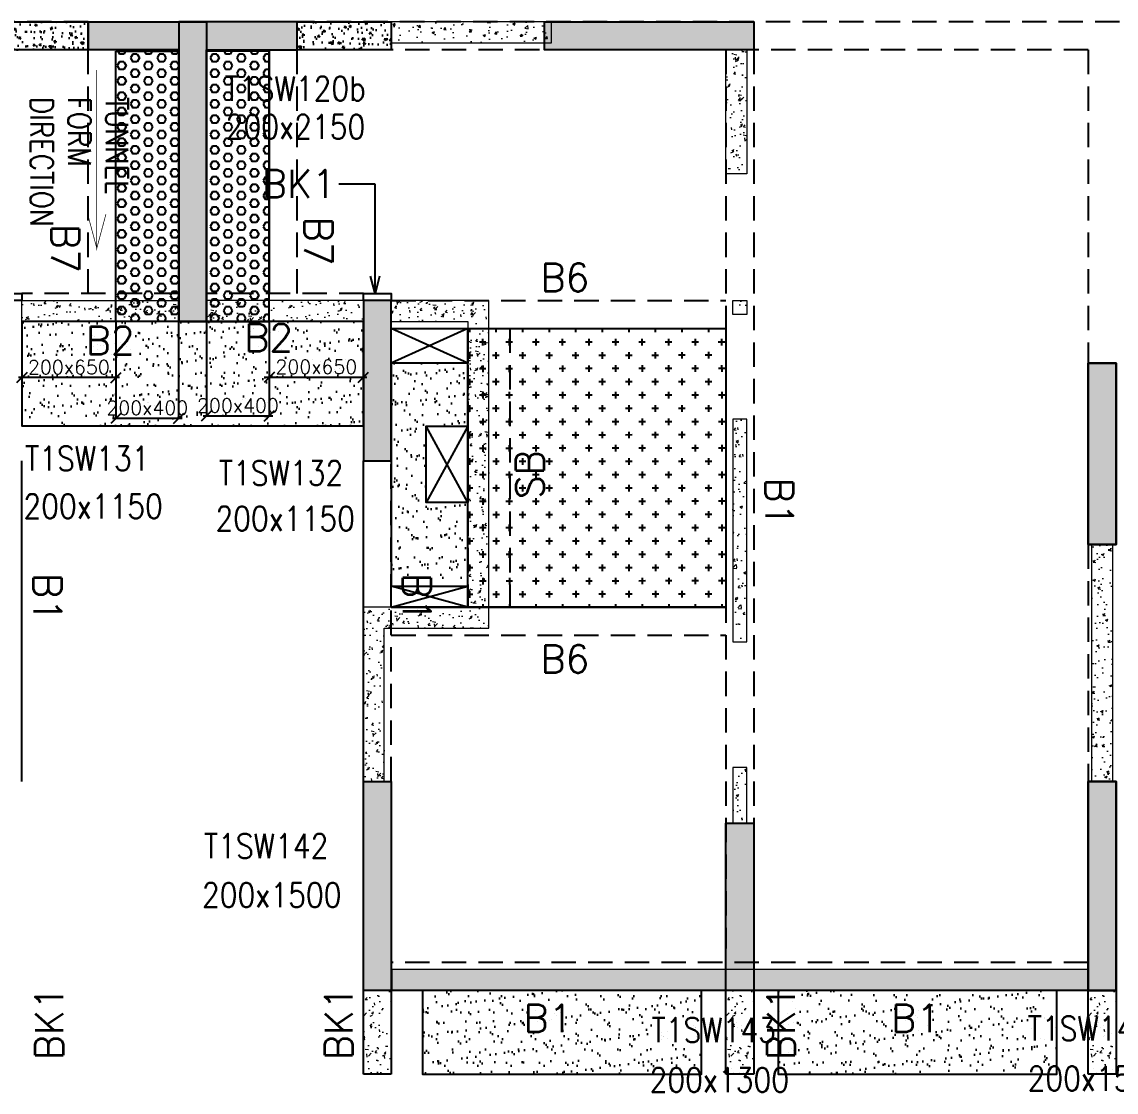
# Model space of a CAD drawing. Header units: millimetres. Extents: x 1078357 to 2594950, y -4969473 to -4636555.
# Drawn here: x 1519625 to 1527475, y -4670688 to -4663008 of the extents above; entities that cross this region are included whole.
import ezdxf

# ---------------------------------------------------------------- set-up
doc = ezdxf.new("R2010")
doc.units = ezdxf.units.MM
doc.header["$PDMODE"] = 35
for name, pattern in [('CONTINOUS', [0]), ('HIDDEN', [0.375, 0.25, -0.125]), ('New Retail block$0$CONTINOUS', [0])]:
    doc.linetypes.add(name, pattern=pattern)
doc.layers.get('0').update_dxf_attribs({"lineweight": 0})
doc.layers.get('Defpoints').update_dxf_attribs({"lineweight": 0})
for name, color, linetype, lineweight in [('A-_ANOTDIMA_D-', 6, 'Continuous', 13), ('COL. NO.', 30, 'Continuous', 25), ('COL. SIZE', 7, 'Continuous', 25), ('DIM', 9, 'Continuous', 25), ('HATCH', 8, 'Continuous', 30), ('RCC UPSTAND', 43, 'Continuous', 30), ('S-NON STR RCC WALL', 8, 'Continuous', 0)]:
    doc.layers.add(name, color=color, linetype=linetype, lineweight=lineweight)
for name, color, linetype in [('B-200x325', 201, 'HIDDEN'), ('B-200x375', 41, 'HIDDEN'), ('B-200x650', 241, 'HIDDEN'), ('B-300xSLAB THK.', 151, 'Continuous'), ('BK1-200x650', 241, 'HIDDEN'), ('DC BEAM NO.', 7, 'Continuous'), ('DROP SLAB', 8, 'Continuous'), ('NON STR. RCC WALL', 6, 'Continuous'), ('S-COLUMN_SHEAR WALL', 1, 'Continuous'), ('S-PROJECTION', 54, 'New Retail block$0$CONTINOUS'), ('SLAB FOLD', 8, 'Continuous'), ('TEXT', 7, 'Continuous')]:
    doc.layers.add(name, color=color, linetype=linetype)
doc.styles.add('Roman', font='romans')
doc.styles.add('ROMANS', font='romans.shx', dxfattribs={"width": 0.85})
doc.dimstyles.new('HARESH', dxfattribs={"dimtxt": 150, "dimasz": 75, "dimexe": 0, "dimexo": 0, "dimgap": 25, "dimtad": 1, "dimdec": 0, "dimdsep": 46, "dimtxsty": 'Roman', "dimblk": 'OBLIQUE', "dimcen": 225, "dimdle": 25, "dimclrd": 2, "dimclre": 2, "dimclrt": 7, "dimadec": 8, "dimazin": 1, "dimtfac": 1, "dimtdec": 0, "dimtmove": 0, "dimatfit": 0, "dimfxl": 1, "dimlwd": -1, "dimlwe": -1, "dimarcsym": 0})
pattern_1 = [(50, (-4869896.11, 23389624.3), (182.184669, -15.9390855), [19.05, -209.55]), (355, (-4869896.11, 23389624.3), (-35.2434214, 191.0568452), [15.24, -167.6405842]), (100.4514447, (-4869880.93, 23389622.96), (146.9412471, 175.1177519), [16.1900088, -178.0902446]), (46.1842, (-4869896.11, 23389675.1), (271.0790409, -42.042328), [28.575, -314.325]), (96.6355576, (-4869873.52, 23389671.6), (237.404134, 247.4261246), [24.2850231, -267.1356082]), (351.1841512, (-4869896.1, 23389675.1), (237.404134, 247.4261246), [22.859967, -251.459732]), (21, (-4869870.71, 23389662.4), (151.6143913, -102.2651982), [19.05, -209.55]), (326, (-4869870.71, 23389662.4), (61.8020283, 184.1879661), [15.24, -167.64]), (71.451445, (-4869858.08, 23389653.87), (213.4164193, 81.9227689), [16.1900088, -178.0899376]), (37.5, (-4869896.11, 23389624.29), (3.08860325, 84.55503887), [0, -165.608, 0, -170.18, 0, -168.275]), (7.5, (-4869896.11, 23389624.29), (66.8196625, 100.18057482), [0, -97.028, 0, -161.798, 0, -64.135]), (327.5, (-4869952.754, 23389624.29), (135.59059517, -5.728744), [0, -63.5, 0, -198.12, 0, -262.89]), (317.5, (-4869978.15, 23389624.29), (148.1291814, 25.42649103), [0, -82.55, 0, -131.572, 0, -186.69])]
pattern_2 = [(140, (-1675900.62, -7198227.44), (12.550427, 143.4520365), [15, -165]), (85, (-1675900.62, -7198227.44), (-150.438427, -27.7502667), [12, -132]), (190.4514445, (-1675899.58, -7198215.48), (-137.887998, 115.7017693), [12.7480384, -140.2284224]), (136.1842, (-1675940.62, -7198227.44), (33.103856, 213.448266), [22.5, -247.5]), (186.6356355, (-1675937.87, -7198209.65), (-194.82372, 186.932389), [19.122068, -210.342752]), (81.184164, (-1675940.62, -7198227.44), (-194.82372, 186.932389), [18, -198]), (111, (-1675930.62, -7198207.44), (80.523778, 119.3814104), [15, -165]), (56, (-1675930.62, -7198207.44), (-145.030009, 48.6630664), [12, -132]), (161.4514447, (-1675923.91, -7198197.49), (-64.5062306, 168.0444753), [12.748038, -140.2284224]), (127.5, (-1675900.624, -7198227.437), (-66.57877077, 2.43197106), [0, -130.4, 0, -134, 0, -132.5]), (97.5, (-1675900.624, -7198227.44), (-78.8823424, 52.6139075), [0, -76.4, 0, -127.4, 0, -50.5]), (57.5, (-1675900.624, -7198272.037), (4.51097435, 106.7644872), [0, -50, 0, -156, 0, -207]), (47.5, (-1675900.62, -7198292.04), (-20.0209965, 116.6372339), [0, -65, 0, -103.6, 0, -147])]
pattern_3 = [(180, (374974.816, 211966.337), (-7e-15, -54.99261315), [31.75, -63.5]), (300, (374974.816, 211966.337), (47.625, 27.4963066), [31.75, -63.5]), (240, (374943.066, 211966.337), (47.625, -27.4963066), [31.75, -63.5])]

# ---------------------------------------------------------------- blocks, each defined once
blk = doc.blocks.new('_Oblique')
at = {"color": 0, "linetype": 'ByBlock', "lineweight": -2}
blk.add_line((-0.5, -0.5), (0.5, 0.5), dxfattribs=at)
blk = doc.blocks.new('*D1352')
at = {"layer": 'Defpoints', "color": 0, "ltscale": 700, "transparency": 16777216}
for p in [(1520299.1, -4665158.4, 0), (1520749.2, -4665158.4, 0), (1520299.1, -4665853.4)]:
    blk.add_point(p, dxfattribs=at)
at = {"layer": 'DIM', "color": 2, "ltscale": 700, "transparency": 16777216}
for p, q in [((1520299.1, -4665158.4), (1520299.1, -4665853.4)), ((1520749.2, -4665158.4), (1520749.2, -4665853.4)), ((1520774.2, -4665853.4), (1520274.1, -4665853.4))]:
    blk.add_line(p, q, dxfattribs=at)
at = {"layer": 'DIM', "color": 2, "ltscale": 700, "transparency": 16777216, "xscale": 75, "yscale": 75, "zscale": 75, "rotation": 180}
blk.add_blockref('_Oblique', (1520299.1, -4665853.4), dxfattribs=at)
at = {"layer": 'DIM', "color": 2, "ltscale": 700, "transparency": 16777216, "xscale": 75, "yscale": 75, "zscale": 75}
blk.add_blockref('_Oblique', (1520749.2, -4665853.4), dxfattribs=at)
at = {"layer": 'DIM', "color": 7, "ltscale": 700, "transparency": 16777216, "insert": (1520524.1, -4665778.4), "char_height": 150, "attachment_point": 5, "style": 'Roman'}
blk.add_mtext('{\\H0.666667x;200x400}', dxfattribs=at)
blk = doc.blocks.new('*D1353')
at = {"layer": 'Defpoints', "color": 0, "ltscale": 700, "transparency": 16777216}
for p in [(1519624.4, -4665158.4, 0), (1520299.1, -4665158.4, 0), (1519624.4, -4665560.5)]:
    blk.add_point(p, dxfattribs=at)
at = {"layer": 'DIM', "color": 2, "ltscale": 700, "transparency": 16777216}
for p, q in [((1519624.4, -4665158.4), (1519624.4, -4665560.5)), ((1520299.1, -4665158.4), (1520299.1, -4665560.5)), ((1520324.1, -4665560.5), (1519599.4, -4665560.5))]:
    blk.add_line(p, q, dxfattribs=at)
at = {"layer": 'DIM', "color": 2, "ltscale": 700, "transparency": 16777216, "xscale": 75, "yscale": 75, "zscale": 75, "rotation": 180}
blk.add_blockref('_Oblique', (1519624.4, -4665560.5), dxfattribs=at)
at = {"layer": 'DIM', "color": 2, "ltscale": 700, "transparency": 16777216, "xscale": 75, "yscale": 75, "zscale": 75}
blk.add_blockref('_Oblique', (1520299.1, -4665560.5), dxfattribs=at)
at = {"layer": 'DIM', "color": 7, "ltscale": 700, "transparency": 16777216, "insert": (1519961.7, -4665485.5), "char_height": 150, "attachment_point": 5, "style": 'Roman'}
blk.add_mtext('{\\H0.666667x;200x650}', dxfattribs=at)
blk = doc.blocks.new('*D1354')
at = {"layer": 'Defpoints', "color": 0, "ltscale": 700, "transparency": 16777216}
for p in [(1520949.2, -4665158.4, 0), (1521399.3, -4665158.4, 0), (1521399.3, -4665835.1)]:
    blk.add_point(p, dxfattribs=at)
at = {"layer": 'DIM', "color": 2, "ltscale": 700, "transparency": 16777216}
for p, q in [((1520949.2, -4665158.4), (1520949.2, -4665835.1)), ((1521399.3, -4665158.4), (1521399.3, -4665835.1)), ((1520924.2, -4665835.1), (1521424.3, -4665835.1))]:
    blk.add_line(p, q, dxfattribs=at)
at = {"layer": 'DIM', "color": 2, "ltscale": 700, "transparency": 16777216, "xscale": 75, "yscale": 75, "zscale": 75, "rotation": 180}
blk.add_blockref('_Oblique', (1520949.2, -4665835.1), dxfattribs=at)
at = {"layer": 'DIM', "color": 2, "ltscale": 700, "transparency": 16777216, "xscale": 75, "yscale": 75, "zscale": 75}
blk.add_blockref('_Oblique', (1521399.3, -4665835.1), dxfattribs=at)
at = {"layer": 'DIM', "color": 7, "ltscale": 700, "transparency": 16777216, "insert": (1521174.3, -4665760.1), "char_height": 150, "attachment_point": 5, "style": 'Roman'}
blk.add_mtext('{\\H0.666667x;200x400}', dxfattribs=at)
blk = doc.blocks.new('*D1355')
at = {"layer": 'Defpoints', "color": 0, "ltscale": 700, "transparency": 16777216}
for p in [(1521399.3, -4665158.4, 0), (1522074.2, -4665158.4, 0), (1522074.2, -4665558.4)]:
    blk.add_point(p, dxfattribs=at)
at = {"layer": 'DIM', "color": 2, "ltscale": 700, "transparency": 16777216}
for p, q in [((1521399.3, -4665158.4), (1521399.3, -4665558.4)), ((1522074.2, -4665158.4), (1522074.2, -4665558.4)), ((1521374.3, -4665558.4), (1522099.2, -4665558.4))]:
    blk.add_line(p, q, dxfattribs=at)
at = {"layer": 'DIM', "color": 2, "ltscale": 700, "transparency": 16777216, "xscale": 75, "yscale": 75, "zscale": 75, "rotation": 180}
blk.add_blockref('_Oblique', (1521399.3, -4665558.4), dxfattribs=at)
at = {"layer": 'DIM', "color": 2, "ltscale": 700, "transparency": 16777216, "xscale": 75, "yscale": 75, "zscale": 75}
blk.add_blockref('_Oblique', (1522074.2, -4665558.4), dxfattribs=at)
at = {"layer": 'DIM', "color": 7, "ltscale": 700, "transparency": 16777216, "insert": (1521736.8, -4665483.4), "char_height": 150, "attachment_point": 5, "style": 'Roman'}
blk.add_mtext('{\\H0.666667x;200x650}', dxfattribs=at)
blk = doc.blocks.new('G$CD63B60BD')
at = {"layer": 'COL. NO.', "linetype": 'Continuous', "style": 'ROMANS', "width": 0.85}
for s, p in [('T1SW120b', (51580.2, 6384.1, -320.4)), ('T1SW131', (50148.3, 3730, -320.4)), ('T1SW132', (51538, 3625.4, -320.4)), ('T1SW142', (51431.2, 948.8, -320.4)), ('T1SW143', (54642.4, -371.8, -320.4)), ('T1SW144', (57341.1, -360.2, -320.4))]:
    blk.add_text(s, height=175, dxfattribs=at).set_placement(p)
at = {"layer": 'COL. SIZE', "linetype": 'Continuous', "style": 'ROMANS', "width": 0.85}
for s, p in [('200x2150', (51587.7, 6109.9, -320.4)), ('200x1150', (50135.8, 3386.6, -320.4)), ('200x1150', (51513.8, 3298.1, -320.4)), ('200x1500', (51417, 597.2, -320.4)), ('200x1500', (57339.9, -719.7, -320.4)), ('200x1300', (54628.2, -730, -320.4))]:
    blk.add_text(s, height=175, dxfattribs=at).set_placement(p)

msp = doc.modelspace()

# ---------------------------------------------------------------- hatches: boundary and pattern name
at = {"layer": 'DROP SLAB'}
h = msp.add_hatch(dxfattribs=at)
h.set_pattern_fill('CROSS', color=8, scale=15, angle=0.03079)
h.set_pattern_definition([(180.03079016, (-5086591.51, 23435706.12), (-95.19879988, -95.3011726), [47.625, -142.875]), (270.03079016, (-5086615.33, 23435729.92), (95.3011726, -95.19879988), [47.625, -142.875])])
h.paths.add_polyline_path([(1522824.3, -4665207.8), (1524674.3, -4665207.8), (1524674.3, -4667207.6), (1522824.3, -4667207.6)])
at = {"layer": 'HATCH'}
h = msp.add_hatch(dxfattribs=at)
h.set_pattern_fill('AR-SAND', color=8, scale=3, angle=179.97015)
h.set_pattern_definition([(37.47015413, (-3591658.38, 18701550.74), (-4.72361136, 146.8264517), [0, -115.824, 0, -129.54, 0, -123.825]), (7.4701541, (-3591658.38, 18701550.74), (134.9689868, 214.9772528), [0, -62.484, 0, -104.394, 0, -40.005]), (327.4701541, (-3591752.11, 18701550.79), (237.2979035, 0.3075449), [0, -38.1, 0, -137.16, 0, -179.07]), (317.4701541, (-3591752.1, 18701550.79), (229.1017424, 66.759465), [0, -19.05, 0, -89.916, 0, -102.87])])
h.paths.add_polyline_path([(1522074.6, -4665157.8), (1519624.6, -4665157.8), (1519624.6, -4665757.9), (1522074.6, -4665757.9)])
h = msp.add_hatch(dxfattribs=at)
h.set_pattern_fill('AR-SAND', color=8, scale=3, angle=179.97015)
h.set_pattern_definition([(37.47015413, (-3591658.29, 18701550.74), (-4.72361136, 146.8264517), [0, -115.824, 0, -129.54, 0, -123.825]), (7.4701541, (-3591658.3, 18701550.74), (134.9689868, 214.9772528), [0, -62.484, 0, -104.394, 0, -40.005]), (327.4701541, (-3591752.02, 18701550.79), (237.2979035, 0.3075449), [0, -38.1, 0, -137.16, 0, -179.07]), (317.4701541, (-3591752.02, 18701550.79), (229.1017424, 66.759465), [0, -19.05, 0, -89.916, 0, -102.87])])
h.paths.add_polyline_path([(1522074.7, -4665157.8), (1519624.7, -4665157.8), (1519624.7, -4665907.8), (1522074.7, -4665907.8)])
h = msp.add_hatch(dxfattribs=at)
h.set_pattern_fill('AR-SAND', color=8, scale=3, angle=180.02985)
h.set_pattern_definition([(37.47015413, (-4699393.71, 23609517.6), (-4.72361136, 146.8264517), [0, -115.824, 0, -129.54, 0, -123.825]), (7.4701541, (-4699393.7, 23609517.6), (134.9689868, 214.9772528), [0, -62.484, 0, -104.394, 0, -40.005]), (327.47015413, (-4699487.43, 23609517.65), (237.29790347, 0.3075449), [0, -38.1, 0, -137.16, 0, -179.07]), (317.4701541, (-4699487.43, 23609517.65), (229.1017424, 66.759465), [0, -19.05, 0, -89.916, 0, -102.87])])
h.paths.add_polyline_path([(1522274.3, -4667057.9), (1522824.3, -4667057.9), (1522824.3, -4666457.8), (1522524.4, -4666457.8), (1522524.4, -4665907.9), (1522824.3, -4665907.9), (1522824.3, -4665457.9), (1522274.4, -4665457.9)])
h = msp.add_hatch(dxfattribs=at)
h.set_pattern_fill('AR-SAND', color=8, scale=3, angle=179.97015)
h.set_pattern_definition([(37.47015413, (-3598183.38, 18701550.75), (-4.72361136, 146.8264517), [0, -115.824, 0, -129.54, 0, -123.825]), (7.4701541, (-3598183.38, 18701550.75), (134.9689868, 214.9772528), [0, -62.484, 0, -104.394, 0, -40.005]), (327.4701541, (-3598277.11, 18701550.8), (237.2979035, 0.3075449), [0, -38.1, 0, -137.16, 0, -179.07]), (317.4701541, (-3598277.1, 18701550.8), (229.1017424, 66.759465), [0, -19.05, 0, -89.916, 0, -102.87])])
h.paths.add_polyline_path([(1524499.6, -4669957.9), (1522499.6, -4669957.9), (1522499.6, -4670557.9), (1524499.6, -4670557.9)])
h = msp.add_hatch(dxfattribs=at)
h.set_pattern_fill('AR-SAND', color=8, scale=3, angle=179.97015)
h.set_pattern_definition([(37.47015413, (-3600733.38, 18701550.75), (-4.72361136, 146.8264517), [0, -115.824, 0, -129.54, 0, -123.825]), (7.4701541, (-3600733.38, 18701550.75), (134.9689868, 214.9772528), [0, -62.484, 0, -104.394, 0, -40.005]), (327.4701541, (-3600827.11, 18701550.8), (237.2979035, 0.3075449), [0, -38.1, 0, -137.16, 0, -179.07]), (317.4701541, (-3600827.1, 18701550.8), (229.1017424, 66.759465), [0, -19.05, 0, -89.916, 0, -102.87])])
h.paths.add_polyline_path([(1527049.6, -4669957.9), (1525049.6, -4669957.9), (1525049.6, -4670557.9), (1527049.6, -4670557.9)])
at = {"layer": 'RCC UPSTAND'}
h = msp.add_hatch(dxfattribs=at)
h.set_pattern_fill('AR-CONC', color=8, scale=20, angle=90)
h.set_pattern_definition(pattern_2)
h.paths.add_polyline_path([(1519424.4, -4663007.9), (1520099.4, -4663007.9), (1520099.4, -4663207.9), (1519424.4, -4663207.9)])
h = msp.add_hatch(dxfattribs=at)
h.set_pattern_fill('AR-CONC', color=8, scale=20, angle=90)
h.set_pattern_definition(pattern_2)
h.paths.add_polyline_path([(1521599.4, -4663007.9), (1522274.4, -4663007.9), (1522274.4, -4663207.8), (1521599.4, -4663207.8)])
at = {"layer": 'S-COLUMN_SHEAR WALL', "lineweight": 25}
h = msp.add_hatch(color=1, dxfattribs=at)
h.dxf.hatch_style = 1
h.paths.add_polyline_path([(1520749.4, -4663207.9), (1520099.4, -4663207.9), (1520099.4, -4663007.9), (1520949.4, -4663007.9), (1520949.4, -4665157.9), (1520749.4, -4665157.9)])
at = {"layer": 'S-COLUMN_SHEAR WALL', "lineweight": 25, "extrusion": (1.00316e-06, -2.11765e-11, 1)}
h = msp.add_hatch(color=1, dxfattribs=at)
h.dxf.hatch_style = 1
h.paths.add_polyline_path([(1520949.4, -4663207.9), (1521599.4, -4663207.9), (1521599.4, -4663007.9), (1520749.4, -4663007.9), (1520749.4, -4665157.9), (1520949.4, -4665157.9)])
at = {"layer": 'S-COLUMN_SHEAR WALL', "lineweight": 25}
h = msp.add_hatch(color=1, dxfattribs=at)
h.dxf.hatch_style = 1
h.paths.add_polyline_path([(1523374.4, -4663007.9), (1524874.4, -4663007.9), (1524874.4, -4663207.9), (1523374.4, -4663207.9)])
at = {"layer": 'S-COLUMN_SHEAR WALL', "lineweight": 25, "extrusion": (1.00316e-06, -2.11765e-11, 1)}
h = msp.add_hatch(color=1, dxfattribs=at)
h.dxf.hatch_style = 1
h.paths.add_polyline_path([(1522274.4, -4665007.9), (1522074.4, -4665007.9), (1522074.4, -4666157.9), (1522274.4, -4666157.9)])
h = msp.add_hatch(color=1, dxfattribs=at)
h.dxf.hatch_style = 1
h.paths.add_polyline_path([(1527474.4, -4665457.9), (1527274.4, -4665457.9), (1527274.4, -4666757.9), (1527474.4, -4666757.9)])
at = {"layer": 'S-COLUMN_SHEAR WALL', "lineweight": 25, "extrusion": (-1.00316e-06, -1.91639e-11, 1)}
h = msp.add_hatch(color=1, dxfattribs=at)
h.dxf.hatch_style = 1
h.paths.add_polyline_path([(1527274.4, -4665457.9), (1527474.4, -4665457.9), (1527474.4, -4666757.9), (1527274.4, -4666757.9)])
at = {"layer": 'S-COLUMN_SHEAR WALL', "lineweight": 25, "extrusion": (1.00316e-06, -2.11765e-11, 1)}
h = msp.add_hatch(color=1, dxfattribs=at)
h.dxf.hatch_style = 1
h.paths.add_polyline_path([(1522274.4, -4669957.9), (1522074.4, -4669957.9), (1522074.4, -4668457.9), (1522274.4, -4668457.9)])
h = msp.add_hatch(color=1, dxfattribs=at)
h.dxf.hatch_style = 1
h.paths.add_polyline_path([(1527474.4, -4669957.9), (1527274.4, -4669957.9), (1527274.4, -4668457.9), (1527474.4, -4668457.9)])
at = {"layer": 'S-COLUMN_SHEAR WALL', "lineweight": 25, "extrusion": (-1.00316e-06, -1.91639e-11, 1)}
h = msp.add_hatch(color=1, dxfattribs=at)
h.dxf.hatch_style = 1
h.paths.add_polyline_path([(1527274.4, -4669957.9), (1527474.4, -4669957.9), (1527474.4, -4668457.9), (1527274.4, -4668457.9)])
at = {"layer": 'S-COLUMN_SHEAR WALL', "lineweight": 25}
h = msp.add_hatch(color=1, dxfattribs=at)
h.dxf.hatch_style = 1
h.paths.add_polyline_path([(1524874.4, -4668757.9), (1524874.4, -4669957.9), (1524674.4, -4669957.9), (1524674.4, -4668757.9)])
at = {"layer": 'S-NON STR RCC WALL', "ltscale": 700}
h = msp.add_hatch(dxfattribs=at)
h.set_pattern_fill('AR-CONC', color=256)
h.set_pattern_definition([(50, (1491407.99, -4622922.35), (182.18467, -15.9391), [19.05, -209.55]), (355, (1491407.99, -4622922.35), (-35.2434, 191.05685), [15.24, -167.6406]), (100.45144, (1491423.17, -4622923.67), (146.94125, 175.11775), [16.19, -178.09024]), (46.1842, (1491407.99, -4622871.55), (271.079, -42.0423), [28.575, -314.325]), (96.63556, (1491430.58, -4622875.05), (237.4041, 247.4261), [24.285, -267.1356]), (351.18415, (1491408, -4622871.55), (237.4041, 247.4261), [22.86, -251.4597]), (21, (1491433.39, -4622884.25), (151.6144, -102.2652), [19.05, -209.55]), (326, (1491433.39, -4622884.25), (61.802, 184.188), [15.24, -167.64]), (71.45144, (1491446.02, -4622892.77), (213.4164, 81.92277), [16.19, -178.08994]), (37.5, (1491407.986, -4622922.346), (3.0886, 84.55504), [0, -165.608, 0, -170.18, 0, -168.275]), (7.5, (1491407.99, -4622922.35), (66.81966, 100.18057), [0, -97.028, 0, -161.798, 0, -64.135]), (327.5, (1491351.344, -4622922.346), (135.590595, -5.72874), [0, -63.5, 0, -198.12, 0, -262.89]), (317.5, (1491325.94, -4622922.35), (148.12918, 25.4265), [0, -82.55, 0, -131.572, 0, -186.69])])
h.paths.add_polyline_path([(1523424.6, -4663007.9), (1522274.6, -4663007.9), (1522274.6, -4663157.9), (1523424.6, -4663157.9)])
at = {"layer": 'S-NON STR RCC WALL'}
h = msp.add_hatch(dxfattribs=at)
h.set_pattern_fill('AR-CONC', color=256, angle=180)
h.set_pattern_definition([(50, (-5926860.6, 28070353.43), (182.184669, -15.93908554), [19.05, -209.55]), (355, (-5926860.6, 28070353.43), (-35.2434214, 191.0568452), [15.24, -167.6405842]), (100.4514447, (-5926845.41, 28070352.1), (146.9412471, 175.1177519), [16.1900088, -178.0902446]), (46.1842, (-5926860.6, 28070404.23), (271.0790409, -42.042328), [28.575, -314.325]), (96.6355576, (-5926838, 28070400.73), (237.404134, 247.4261246), [24.2850231, -267.1356082]), (351.1841512, (-5926860.6, 28070404.23), (237.404134, 247.4261246), [22.859967, -251.459732]), (21, (-5926835.2, 28070391.53), (151.6143913, -102.2651982), [19.05, -209.55]), (326, (-5926835.2, 28070391.53), (61.8020283, 184.1879661), [15.24, -167.64]), (71.451445, (-5926822.56, 28070383), (213.4164193, 81.9227689), [16.1900088, -178.0899376]), (37.5, (-5926860.595, 28070353.43), (3.08860325, 84.55503887), [0, -165.608, 0, -170.18, 0, -168.275]), (7.5, (-5926860.595, 28070353.43), (66.8196625, 100.18057482), [0, -97.028, 0, -161.798, 0, -64.135]), (327.5, (-5926917.24, 28070353.43), (135.59059517, -5.72874399), [0, -63.5, 0, -198.12, 0, -262.89]), (317.5, (-5926942.64, 28070353.43), (148.1291814, 25.42649103), [0, -82.55, 0, -131.572, 0, -186.69])])
h.paths.add_polyline_path([(1524674.6, -4663207.9), (1524824.6, -4663207.9), (1524824.6, -4664097.8), (1524674.6, -4664097.8)])
h = msp.add_hatch(dxfattribs=at)
h.set_pattern_fill('AR-CONC', color=256)
h.set_pattern_definition(pattern_1)
h.paths.add_polyline_path([(1520749.6, -4665157.9), (1519624.6, -4665157.9), (1519624.6, -4665007.9), (1520749.6, -4665007.9)])
h = msp.add_hatch(dxfattribs=at)
h.set_pattern_fill('AR-CONC', color=256, angle=180)
h.set_pattern_definition(pattern_1)
h.paths.add_polyline_path([(1520949.6, -4665157.9), (1522074.6, -4665157.9), (1522074.6, -4665007.9), (1520949.6, -4665007.9)])
h = msp.add_hatch(dxfattribs=at)
h.set_pattern_fill('AR-CONC', color=256, angle=180)
h.set_pattern_definition(pattern_1)
h.paths.add_polyline_path([(1522974.6, -4667357.9), (1522974.6, -4665007.9), (1522274.6, -4665007.9), (1522274.6, -4665157.9), (1522824.6, -4665157.9), (1522824.6, -4667207.9), (1522074.6, -4667207.9), (1522074.6, -4668457.8), (1522224.6, -4668457.8), (1522224.6, -4667357.9)])
h = msp.add_hatch(dxfattribs=at)
h.set_pattern_fill('AR-CONC', color=256, angle=180)
h.set_pattern_definition([(50, (2621999.11, -9300039.54), (182.184669, -15.9390855), [19.05, -209.55]), (355, (2621999.1, -9300039.54), (-35.2434214, 191.056845), [15.24, -167.640584]), (100.4514447, (2622014.3, -9300040.87), (146.941247, 175.117752), [16.190009, -178.0902446]), (46.1842, (2621999.1, -9299988.74), (271.079041, -42.042328), [28.575, -314.325]), (96.6355576, (2622021.7, -9299992.24), (237.404134, 247.426125), [24.285023, -267.135608]), (351.184151, (2621999.1, -9299988.74), (237.404134, 247.426125), [22.859967, -251.459732]), (21, (2622024.51, -9300001.44), (151.6143913, -102.265198), [19.05, -209.55]), (326, (2622024.5, -9300001.44), (61.802028, 184.187966), [15.24, -167.64]), (71.451445, (2622037.14, -9300009.96), (213.416419, 81.922769), [16.190009, -178.0899376]), (37.5, (2621999.11, -9300039.54), (3.08860325, 84.5550389), [0, -165.608, 0, -170.18, 0, -168.275]), (7.5, (2621999.11, -9300039.54), (66.8196625, 100.1805748), [0, -97.028, 0, -161.798, 0, -64.135]), (327.5, (2621942.47, -9300039.54), (135.5905952, -5.728744), [0, -63.5, 0, -198.12, 0, -262.89]), (317.5, (2621917.07, -9300039.54), (148.1291814, 25.426491), [0, -82.55, 0, -131.572, 0, -186.69])])
h.paths.add_polyline_path([(1524724.6, -4665007.7), (1524824.6, -4665007.7), (1524824.6, -4665107.7), (1524724.6, -4665107.7)])
h = msp.add_hatch(dxfattribs=at)
h.set_pattern_fill('AR-CONC', color=256, angle=180)
h.set_pattern_definition([(50, (2622012.32, -9298674.87), (182.184669, -15.9390855), [19.05, -209.55]), (355, (2622012.32, -9298674.87), (-35.2434214, 191.056845), [15.24, -167.640584]), (100.4514447, (2622027.5, -9298676.2), (146.941247, 175.117752), [16.190009, -178.0902446]), (46.1842, (2622012.32, -9298624.07), (271.079041, -42.042328), [28.575, -314.325]), (96.6355576, (2622034.91, -9298627.58), (237.404134, 247.426125), [24.285023, -267.135608]), (351.184151, (2622012.32, -9298624.07), (237.404134, 247.426125), [22.859967, -251.459732]), (21, (2622037.72, -9298636.77), (151.6143913, -102.265198), [19.05, -209.55]), (326, (2622037.72, -9298636.77), (61.802028, 184.187966), [15.24, -167.64]), (71.451445, (2622050.36, -9298645.3), (213.416419, 81.922769), [16.190009, -178.0899376]), (37.5, (2622012.323, -9298674.875), (3.08860325, 84.5550389), [0, -165.608, 0, -170.18, 0, -168.275]), (7.5, (2622012.32, -9298674.875), (66.8196625, 100.1805748), [0, -97.028, 0, -161.798, 0, -64.135]), (327.5, (2621955.68, -9298674.875), (135.5905952, -5.728744), [0, -63.5, 0, -198.12, 0, -262.89]), (317.5, (2621930.28, -9298674.87), (148.1291814, 25.426491), [0, -82.55, 0, -131.572, 0, -186.69])])
h.paths.add_polyline_path([(1524724.6, -4667457.7), (1524824.6, -4667457.7), (1524824.6, -4665857.7), (1524724.6, -4665857.7)])
at = {"layer": 'S-NON STR RCC WALL', "ltscale": 700}
h = msp.add_hatch(dxfattribs=at)
h.set_pattern_fill('AR-CONC', color=256)
h.set_pattern_definition([(50, (394183.27, 61096.84), (182.184669, -15.9390855), [19.05, -209.55]), (355, (394183.27, 61096.84), (-35.2434214, 191.056845), [15.24, -167.640584]), (100.4514447, (394198.45, 61095.51), (146.941247, 175.117752), [16.190009, -178.0902446]), (46.1842, (394183.27, 61147.64), (271.079041, -42.042328), [28.575, -314.325]), (96.6355576, (394205.86, 61144.14), (237.404134, 247.426125), [24.285023, -267.135608]), (351.184151, (394183.27, 61147.64), (237.404134, 247.426125), [22.859967, -251.459732]), (21, (394208.67, 61134.94), (151.6143913, -102.265198), [19.05, -209.55]), (326, (394208.67, 61134.94), (61.802028, 184.187966), [15.24, -167.64]), (71.451445, (394221.3, 61126.42), (213.416419, 81.922769), [16.190009, -178.0899376]), (37.5, (394183.27, 61096.84), (3.08860325, 84.5550389), [0, -165.608, 0, -170.18, 0, -168.275]), (7.5, (394183.27, 61096.84), (66.8196625, 100.1805748), [0, -97.028, 0, -161.798, 0, -64.135]), (327.5, (394126.63, 61096.84), (135.5905952, -5.728744), [0, -63.5, 0, -198.12, 0, -262.89]), (317.5, (394101.23, 61096.84), (148.1291814, 25.426491), [0, -82.55, 0, -131.572, 0, -186.69])])
h.paths.add_polyline_path([(1527299.6, -4666757.8), (1527449.6, -4666757.8), (1527449.6, -4668457.8), (1527299.6, -4668457.8)])
at = {"layer": 'S-NON STR RCC WALL'}
h = msp.add_hatch(dxfattribs=at)
h.set_pattern_fill('AR-CONC', color=256, angle=180)
h.set_pattern_definition([(50, (1524787.61, -4614655.69), (182.18467, -15.9391), [19.05, -209.55]), (355, (1524787.6, -4614655.69), (-35.2434, 191.05685), [15.24, -167.6406]), (100.45144, (1524802.79, -4614657.02), (146.94125, 175.11775), [16.19, -178.09024]), (46.1842, (1524787.6, -4614604.89), (271.079, -42.0423), [28.575, -314.325]), (96.63556, (1524810.2, -4614608.4), (237.4041, 247.4261), [24.285, -267.1356]), (351.18415, (1524787.6, -4614604.9), (237.4041, 247.4261), [22.86, -251.4597]), (21, (1524813.01, -4614617.59), (151.6144, -102.2652), [19.05, -209.55]), (326, (1524813, -4614617.59), (61.802, 184.18797), [15.24, -167.64]), (71.45144, (1524825.64, -4614626.11), (213.4164, 81.92277), [16.19, -178.08994]), (37.5, (1524787.61, -4614655.69), (3.0886, 84.55504), [0, -165.608, 0, -170.18, 0, -168.275]), (7.5, (1524787.61, -4614655.69), (66.81966, 100.18057), [0, -97.028, 0, -161.798, 0, -64.135]), (327.5, (1524730.966, -4614655.69), (135.590595, -5.72874), [0, -63.5, 0, -198.12, 0, -262.89]), (317.5, (1524705.57, -4614655.69), (148.12918, 25.4265), [0, -82.55, 0, -131.572, 0, -186.69])])
h.paths.add_polyline_path([(1524724.6, -4668758.1), (1524824.6, -4668758.1), (1524824.6, -4668357.7), (1524724.6, -4668357.7)])
h = msp.add_hatch(dxfattribs=at)
h.set_pattern_fill('AR-CONC', color=256, angle=180)
h.set_pattern_definition([(50, (-5967120.83, 28073643.48), (182.184669, -15.93908554), [19.05, -209.55]), (355, (-5967120.83, 28073643.48), (-35.2434214, 191.0568452), [15.24, -167.6405842]), (100.4514447, (-5967105.65, 28073642.15), (146.9412471, 175.1177519), [16.1900088, -178.0902446]), (46.1842, (-5967120.83, 28073694.28), (271.0790409, -42.042328), [28.575, -314.325]), (96.6355576, (-5967098.24, 28073690.78), (237.404134, 247.4261246), [24.2850231, -267.1356082]), (351.1841512, (-5967120.83, 28073694.28), (237.404134, 247.4261246), [22.859967, -251.459732]), (21, (-5967095.43, 28073681.58), (151.6143913, -102.2651982), [19.05, -209.55]), (326, (-5967095.43, 28073681.58), (61.8020283, 184.1879661), [15.24, -167.64]), (71.451445, (-5967082.8, 28073673.06), (213.4164193, 81.9227689), [16.1900088, -178.0899376]), (37.5, (-5967120.83, 28073643.48), (3.08860325, 84.55503887), [0, -165.608, 0, -170.18, 0, -168.275]), (7.5, (-5967120.83, 28073643.48), (66.8196625, 100.18057482), [0, -97.028, 0, -161.798, 0, -64.135]), (327.5, (-5967177.47, 28073643.48), (135.59059517, -5.72874399), [0, -63.5, 0, -198.12, 0, -262.89]), (317.5, (-5967202.87, 28073643.48), (148.1291814, 25.42649103), [0, -82.55, 0, -131.572, 0, -186.69])])
h.paths.add_polyline_path([(1522277.5, -4669957.9), (1527274.6, -4669957.9), (1527274.6, -4669807.9), (1522277.5, -4669807.9)])
h = msp.add_hatch(dxfattribs=at)
h.set_pattern_fill('AR-CONC', color=256, angle=180)
h.set_pattern_definition([(50, (-8108097.83, 37569149.47), (182.184669, -15.93908554), [19.05, -209.55]), (355, (-8108097.83, 37569149.47), (-35.2434214, 191.0568452), [15.24, -167.6405842]), (100.4514447, (-8108082.65, 37569148.14), (146.9412471, 175.1177519), [16.1900088, -178.0902446]), (46.1842, (-8108097.83, 37569200.27), (271.0790409, -42.0423279), [28.575, -314.325]), (96.6355576, (-8108075.24, 37569196.77), (237.404134, 247.4261246), [24.2850231, -267.1356082]), (351.1841512, (-8108097.83, 37569200.27), (237.404134, 247.4261246), [22.859967, -251.459732]), (21, (-8108072.43, 37569187.57), (151.61439127, -102.2651982), [19.05, -209.55]), (326, (-8108072.43, 37569187.57), (61.80202835, 184.1879661), [15.24, -167.64]), (71.451445, (-8108059.8, 37569179.05), (213.4164193, 81.9227689), [16.1900088, -178.0899376]), (37.5, (-8108097.834, 37569149.47), (3.08860325, 84.55503887), [0, -165.608, 0, -170.18, 0, -168.275]), (7.5, (-8108097.83, 37569149.47), (66.81966251, 100.18057482), [0, -97.028, 0, -161.798, 0, -64.135]), (327.5, (-8108154.476, 37569149.47), (135.59059517, -5.72874399), [0, -63.5, 0, -198.12, 0, -262.89]), (317.5, (-8108179.88, 37569149.47), (148.1291814, 25.42649103), [0, -82.55, 0, -131.572, 0, -186.69])])
h.paths.add_polyline_path([(1522274.4, -4669957.8), (1522074.4, -4669957.8), (1522074.4, -4670557.8), (1522274.4, -4670557.8), (1522274.4, -4670557.8), (1522274.4, -4669957.9)], is_closed=False)
h = msp.add_hatch(dxfattribs=at)
h.set_pattern_fill('AR-CONC', color=256, angle=180)
h.set_pattern_definition([(50, (-8105497.82, 37569149.4), (182.184669, -15.93908554), [19.05, -209.55]), (355, (-8105497.82, 37569149.4), (-35.2434214, 191.0568452), [15.24, -167.6405842]), (100.4514447, (-8105482.64, 37569148.08), (146.9412471, 175.1177519), [16.1900088, -178.0902446]), (46.1842, (-8105497.82, 37569200.2), (271.0790409, -42.0423279), [28.575, -314.325]), (96.6355576, (-8105475.23, 37569196.7), (237.404134, 247.4261246), [24.2850231, -267.1356082]), (351.1841512, (-8105497.82, 37569200.2), (237.404134, 247.4261246), [22.859967, -251.459732]), (21, (-8105472.42, 37569187.5), (151.61439127, -102.2651982), [19.05, -209.55]), (326, (-8105472.42, 37569187.5), (61.80202835, 184.1879661), [15.24, -167.64]), (71.451445, (-8105459.78, 37569178.98), (213.4164193, 81.9227689), [16.1900088, -178.0899376]), (37.5, (-8105497.82, 37569149.406), (3.08860325, 84.55503887), [0, -165.608, 0, -170.18, 0, -168.275]), (7.5, (-8105497.82, 37569149.41), (66.81966251, 100.18057482), [0, -97.028, 0, -161.798, 0, -64.135]), (327.5, (-8105554.46, 37569149.406), (135.59059517, -5.72874399), [0, -63.5, 0, -198.12, 0, -262.89]), (317.5, (-8105579.86, 37569149.41), (148.1291814, 25.42649103), [0, -82.55, 0, -131.572, 0, -186.69])])
h.paths.add_polyline_path([(1524874.4, -4669957.9), (1524674.4, -4669957.9), (1524674.4, -4670557.9), (1524874.4, -4670557.9), (1524874.4, -4670557.9), (1524874.4, -4669958)], is_closed=False)
h = msp.add_hatch(dxfattribs=at)
h.set_pattern_fill('AR-CONC', color=256, angle=180)
h.set_pattern_definition([(50, (-8102897.8, 37569149.4), (182.184669, -15.93908554), [19.05, -209.55]), (355, (-8102897.8, 37569149.4), (-35.2434214, 191.0568452), [15.24, -167.6405842]), (100.4514447, (-8102882.62, 37569148.08), (146.9412471, 175.1177519), [16.1900088, -178.0902446]), (46.1842, (-8102897.8, 37569200.2), (271.0790409, -42.0423279), [28.575, -314.325]), (96.6355576, (-8102875.2, 37569196.7), (237.404134, 247.4261246), [24.2850231, -267.1356082]), (351.1841512, (-8102897.8, 37569200.2), (237.404134, 247.4261246), [22.859967, -251.459732]), (21, (-8102872.4, 37569187.5), (151.61439127, -102.2651982), [19.05, -209.55]), (326, (-8102872.4, 37569187.5), (61.80202835, 184.1879661), [15.24, -167.64]), (71.451445, (-8102859.76, 37569178.98), (213.4164193, 81.9227689), [16.1900088, -178.0899376]), (37.5, (-8102897.8, 37569149.406), (3.08860325, 84.55503887), [0, -165.608, 0, -170.18, 0, -168.275]), (7.5, (-8102897.8, 37569149.41), (66.81966251, 100.18057482), [0, -97.028, 0, -161.798, 0, -64.135]), (327.5, (-8102954.44, 37569149.406), (135.59059517, -5.72874399), [0, -63.5, 0, -198.12, 0, -262.89]), (317.5, (-8102979.84, 37569149.41), (148.1291814, 25.42649103), [0, -82.55, 0, -131.572, 0, -186.69])])
h.paths.add_polyline_path([(1527474.4, -4669957.9), (1527274.5, -4669957.9), (1527274.5, -4670557.9), (1527474.4, -4670557.9), (1527474.5, -4670557.9), (1527474.5, -4669958)], is_closed=False)
at = {"layer": 'SLAB FOLD', "ltscale": 1000}
h = msp.add_hatch(dxfattribs=at)
h.set_pattern_fill('HEX', color=8, scale=10, angle=180)
h.set_pattern_definition(pattern_3)
h.paths.add_polyline_path([(1520749.5, -4663218.5), (1520299.5, -4663218.5), (1520299.5, -4665157.8), (1520749.5, -4665157.8)])
h = msp.add_hatch(dxfattribs=at)
h.set_pattern_fill('HEX', color=8, scale=10, angle=180)
h.set_pattern_definition(pattern_3)
h.paths.add_polyline_path([(1520949.9, -4663218.5), (1521399.9, -4663218.5), (1521399.9, -4665157.8), (1520949.9, -4665157.8)])

# ---------------------------------------------------------------- linework, layer by layer
at = {"color": 2, "ltscale": 1000, "const_width": 5, "elevation": -0.1}
msp.add_lwpolyline([(1520096.9, -4664389.4), (1520162, -4664632.4), (1520162, -4663352.6), (1520162, -4664632.4), (1520227.1, -4664389.4)], dxfattribs=at)
at = {"layer": 'B-200x325', "ltscale": 700}
for p, q in [((1522274.9, -4665007.8, 0), (1524674.7, -4665007.8, 0)), ((1522274.7, -4667407.6, 0), (1524674.7, -4667407.6, 0))]:
    msp.add_line(p, q, dxfattribs=at)
at = {"layer": 'B-200x325', "linetype": 'Continuous', "ltscale": 700}
for p, q in [((1522274.9, -4665207.8, 0), (1524674.7, -4665207.8, 0)), ((1522274.7, -4667207.6, 0), (1524674.7, -4667207.6, 0))]:
    msp.add_line(p, q, dxfattribs=at)
at = {"layer": 'B-200x375', "ltscale": 700}
for p, q in [((1520099.6, -4664957.9, 0), (1520099.6, -4663207.9, 0)), ((1521599.9, -4664957.9, 0), (1521599.8, -4663207.9, 0))]:
    msp.add_line(p, q, dxfattribs=at)
at = {"layer": 'B-200x375', "linetype": 'Continuous', "ltscale": 700}
for p, q in [((1520299.6, -4664957.9, 0), (1520299.6, -4663218.5, 0)), ((1521399.9, -4664957.9, 0), (1521399.8, -4663218.5, 0))]:
    msp.add_line(p, q, dxfattribs=at)
at = {"layer": 'B-200x650', "linetype": 'HIDDEN', "ltscale": 700}
for p, q in [((1520099.4, -4663007.9, 0), (1514424.6, -4663007.9, 0)), ((1533799.4, -4663007.9, 0), (1521599.4, -4663007.9, 0)), ((1520099.4, -4663207.9, 0), (1514424.6, -4663207.9, 0)), ((1527274.6, -4663207.9, 0), (1521599.4, -4663207.9, 0)), ((1524674.6, -4663207.9, 0), (1524674.6, -4669657.8, 0)), ((1524874.6, -4663207.9, 0), (1524874.6, -4669657.8, 0)), ((1527274.6, -4663207.9, 0), (1527274.6, -4665457.8, 0)), ((1520749.6, -4664957.8, 0), (1519624.6, -4664957.8, 0)), ((1522074.6, -4664957.8, 0), (1520949.6, -4664957.8, 0)), ((1522274.6, -4668457.8, 0), (1522274.6, -4666157.8, 0)), ((1527274.6, -4666757.8, 0), (1527274.6, -4668457.8, 0)), ((1527274.6, -4669757.8, 0), (1522274.6, -4669757.8, 0))]:
    msp.add_line(p, q, dxfattribs=at)
at = {"layer": 'B-200x650', "linetype": 'Continuous', "ltscale": 700}
msp.add_line((1522074.6, -4665157.8, 0), (1519624.6, -4665157.8, 0), dxfattribs=at)
at = {"layer": 'B-200x650', "linetype": 'CONTINOUS', "ltscale": 700}
for p, q in [((1519624.6, -4668457.8, 0), (1519624.6, -4666157.8, 0)), ((1522074.6, -4668457.8, 0), (1522074.6, -4666157.8, 0)), ((1522074.4, -4670557.9, 0), (1522074.4, -4669957.9, 0)), ((1522274.4, -4669957.9, 0), (1522274.4, -4670557.9, 0)), ((1527274.6, -4669957.8, 0), (1522274.6, -4669957.8, 0)), ((1524674.5, -4670557.9, 0), (1524674.5, -4669957.9, 0)), ((1524874.5, -4669957.9, 0), (1524874.5, -4670557.9, 0)), ((1527274.5, -4670557.9, 0), (1527274.5, -4669957.9, 0)), ((1527474.5, -4669957.9, 0), (1527474.5, -4670557.9, 0)), ((1522274.4, -4670557.9, 0), (1522074.4, -4670557.9, 0)), ((1524874.5, -4670557.9, 0), (1524674.5, -4670557.9, 0)), ((1527474.5, -4670557.9, 0), (1527274.5, -4670557.9, 0))]:
    msp.add_line(p, q, dxfattribs=at)
at = {"layer": 'B-300xSLAB THK.', "linetype": 'HIDDEN', "ltscale": 700}
for p, q in [((1522824.2, -4665208, 0), (1522824.2, -4667207.8, 0)), ((1523124.2, -4665208, 0), (1523124.2, -4667207.8, 0))]:
    msp.add_line(p, q, dxfattribs=at)
at = {"layer": 'BK1-200x650', "linetype": 'Continuous', "ltscale": 700, "elevation": 0}
for points in [[(1519624.6, -4665007.9), (1519424.6, -4665007.9), (1519424.6, -4664957.7), (1519624.6, -4664957.7)], [(1522274.6, -4665007.9), (1522074.6, -4665007.9), (1522074.6, -4664957.7), (1522274.6, -4664957.7)]]:
    msp.add_lwpolyline(points, close=True, dxfattribs=at)
at = {"layer": 'DROP SLAB', "color": 3, "linetype": 'CONTINOUS', "ltscale": 500}
for p, q in [((1522824.4, -4665207.8, 0), (1522274.4, -4665457.9)), ((1522824.4, -4665457.9), (1522274.5, -4665207.8, 0)), ((1522824.4, -4666457.9), (1522524.4, -4665907.9)), ((1522824.4, -4665907.9), (1522524.4, -4666457.9)), ((1522823.5, -4667207.6, 0), (1522274.4, -4667057.9, 0)), ((1522274.4, -4667207.9), (1522824.4, -4667057.9, 0))]:
    msp.add_line(p, q, dxfattribs=at)
at = {"layer": 'DROP SLAB', "color": 3, "linetype": 'CONTINOUS', "ltscale": 500, "elevation": 0}
for points in [[(1522824.4, -4665457.9), (1522274.5, -4665457.9), (1522274.5, -4665207.8), (1522824.4, -4665207.8)], [(1522824.3, -4665207.8), (1524674.3, -4665207.8), (1524674.3, -4667207.6), (1522824.3, -4667207.6)], [(1522824.4, -4666457.9), (1522524.4, -4666457.9), (1522524.4, -4665907.9), (1522824.4, -4665907.9)], [(1522824.4, -4667207.6), (1522274.4, -4667207.6), (1522274.4, -4667057.9), (1522824.4, -4667057.9)]]:
    msp.add_lwpolyline(points, close=True, dxfattribs=at)
at = {"layer": 'NON STR. RCC WALL', "elevation": 0}
for points in [[(1519424.4, -4663007.9), (1520099.4, -4663007.9), (1520099.4, -4663207.9), (1519424.4, -4663207.9)], [(1521599.4, -4663007.9), (1522274.4, -4663007.9), (1522274.4, -4663207.8), (1521599.4, -4663207.8)]]:
    msp.add_lwpolyline(points, close=True, dxfattribs=at)
at = {"layer": 'S-COLUMN_SHEAR WALL', "color": 1, "lineweight": 25, "elevation": 0}
msp.add_lwpolyline([(1520749.4, -4663207.9), (1520099.4, -4663207.9), (1520099.4, -4663007.9), (1520949.4, -4663007.9), (1520949.4, -4665157.9), (1520749.4, -4665157.9), (1520749.4, -4663207.9)], dxfattribs=at)
at = {"layer": 'S-COLUMN_SHEAR WALL', "color": 1, "lineweight": 25, "extrusion": (1.00316e-06, -2.11765e-11, 1), "elevation": 1.5}
msp.add_lwpolyline([(1520949.4, -4663207.9), (1521599.4, -4663207.9), (1521599.4, -4663007.9), (1520749.4, -4663007.9), (1520749.4, -4665157.9), (1520949.4, -4665157.9), (1520949.4, -4663207.9)], dxfattribs=at)
at = {"layer": 'S-COLUMN_SHEAR WALL', "color": 1, "lineweight": 25, "elevation": 0}
for points in [[(1523374.4, -4663007.9), (1524874.4, -4663007.9), (1524874.4, -4663207.9), (1523374.4, -4663207.9)], [(1524674.4, -4668758.1), (1524874.4, -4668758.1), (1524874.4, -4669957.9), (1524674.4, -4669957.9)]]:
    msp.add_lwpolyline(points, close=True, dxfattribs=at)
at = {"layer": 'S-COLUMN_SHEAR WALL', "color": 1, "lineweight": 25, "extrusion": (1.00316e-06, -2.11765e-11, 1), "elevation": 1.5}
for points in [[(1522274.4, -4665007.9), (1522074.4, -4665007.9), (1522074.4, -4666157.9), (1522274.4, -4666157.9)], [(1527474.4, -4665457.9), (1527274.4, -4665457.9), (1527274.4, -4666757.9), (1527474.4, -4666757.9)], [(1522274.4, -4669957.9), (1522074.4, -4669957.9), (1522074.4, -4668457.9), (1522274.4, -4668457.9)], [(1527474.4, -4669957.9), (1527274.4, -4669957.9), (1527274.4, -4668457.9), (1527474.4, -4668457.9)]]:
    msp.add_lwpolyline(points, close=True, dxfattribs=at)
at = {"layer": 'S-COLUMN_SHEAR WALL', "color": 1, "lineweight": 25, "extrusion": (-1.00316e-06, -1.91639e-11, 1), "elevation": -1.5}
for points in [[(1527274.4, -4665457.9), (1527474.4, -4665457.9), (1527474.4, -4666757.9), (1527274.4, -4666757.9)], [(1527274.4, -4669957.9), (1527474.4, -4669957.9), (1527474.4, -4668457.9), (1527274.4, -4668457.9)]]:
    msp.add_lwpolyline(points, close=True, dxfattribs=at)
at = {"layer": 'S-NON STR RCC WALL', "ltscale": 700, "elevation": 0}
for points in [[(1523424.6, -4663007.9), (1522274.6, -4663007.9), (1522274.6, -4663157.9), (1523424.6, -4663157.9)], [(1524674.6, -4663207.9), (1524824.6, -4663207.9), (1524824.6, -4664097.8), (1524674.6, -4664097.8)], [(1524724.6, -4665007.7), (1524824.6, -4665007.7), (1524824.6, -4665107.7), (1524724.6, -4665107.7)], [(1524724.6, -4667457.7), (1524824.6, -4667457.7), (1524824.6, -4665857.7), (1524724.6, -4665857.7)], [(1527299.6, -4666757.8), (1527449.6, -4666757.8), (1527449.6, -4668457.8), (1527299.6, -4668457.8)]]:
    msp.add_lwpolyline(points, close=True, dxfattribs=at)
at = {"layer": 'S-NON STR RCC WALL', "elevation": 0}
for points in [[(1520749.6, -4665157.9), (1519624.6, -4665157.9), (1519624.6, -4665007.9), (1520749.6, -4665007.9)], [(1520949.6, -4665157.9), (1522074.6, -4665157.9), (1522074.6, -4665007.9), (1520949.6, -4665007.9)], [(1522974.6, -4667357.9), (1522974.6, -4665007.9), (1522274.6, -4665007.9), (1522274.6, -4665157.9), (1522824.6, -4665157.9), (1522824.6, -4667207.9), (1522074.6, -4667207.9), (1522074.6, -4668457.8), (1522224.6, -4668457.8), (1522224.6, -4667357.9)], [(1524724.6, -4668758.1), (1524824.6, -4668758.1), (1524824.6, -4668357.7), (1524724.6, -4668357.7)], [(1522277.5, -4669957.9), (1527274.6, -4669957.9), (1527274.6, -4669807.9), (1522277.5, -4669807.9)]]:
    msp.add_lwpolyline(points, close=True, dxfattribs=at)
at = {"layer": 'S-PROJECTION', "elevation": 0}
for points in [[(1522074.7, -4665157.8), (1519624.7, -4665157.8), (1519624.7, -4665907.8), (1522074.7, -4665907.8)], [(1524499.6, -4669957.9), (1522499.6, -4669957.9), (1522499.6, -4670557.9), (1524499.6, -4670557.9)], [(1527049.6, -4669957.9), (1525049.6, -4669957.9), (1525049.6, -4670557.9), (1527049.6, -4670557.9)]]:
    msp.add_lwpolyline(points, close=True, dxfattribs=at)
at = {"layer": 'SLAB FOLD', "color": 8, "ltscale": 1000, "elevation": 0}
for points in [[(1520299.4, -4663218.5), (1520749.4, -4663218.5), (1520749.4, -4665157.8), (1520299.4, -4665157.8)], [(1521399.7, -4663218.5), (1520949.5, -4663218.5), (1520949.5, -4665157.8), (1521399.7, -4665157.8)]]:
    msp.add_lwpolyline(points, close=True, dxfattribs=at)
msp.add_lwpolyline([(1522274.3, -4667057.9), (1522824.3, -4667057.9), (1522824.3, -4666457.8), (1522524.4, -4666457.8), (1522524.4, -4665907.9), (1522824.3, -4665907.9), (1522824.3, -4665457.9), (1522274.4, -4665457.9), (1522274.3, -4667057.9)], dxfattribs=at)

# ---------------------------------------------------------------- block references
at = {"layer": 'A-_ANOTDIMA_D-', "color": 2, "ltscale": 700}
msp.add_blockref('G$CD63B60BD', (1469499.4, -4669957.9, 0), dxfattribs=at)

# ---------------------------------------------------------------- texts
at = {"layer": 'B-200x325', "linetype": 'Continuous', "ltscale": 700, "style": 'ROMANS'}
for p in [(1523344.2, -4664942.6, -2.7), (1523344.2, -4667679.7, -2.7)]:
    msp.add_text('B6', height=200, rotation=0.00134, dxfattribs=at).set_placement(p)
at = {"layer": 'B-200x375', "linetype": 'Continuous', "ltscale": 700, "style": 'ROMANS'}
for p in [(1519835.9, -4664459.3, -5.4), (1521652.2, -4664407.2, -2.7)]:
    msp.add_text('B7', height=200, rotation=269.99906, dxfattribs=at).set_placement(p)
at = {"layer": 'B-200x650', "linetype": 'HIDDEN', "ltscale": 500, "style": 'ROMANS'}
for rotation, p in [(269.99906, (1524958.5, -4666279.2, -2.7)), (269.99906, (1519708.5, -4666964.1, -2.7)), (269.99906, (1522358.5, -4666964.1, -2.7)), (0.00094, (1523222.7, -4670258.2, -2.7)), (0.00094, (1525860.5, -4670258.2, -2.7))]:
    msp.add_text('B1', height=200, rotation=rotation, dxfattribs=at).set_placement(p)
at = {"layer": 'B-200x650', "linetype": 'CONTINOUS', "ltscale": 700, "style": 'ROMANS'}
for p in [(1519920, -4670457.5, 50), (1521997.3, -4670457.5, 50), (1525170.1, -4670457.6, 50)]:
    msp.add_text('BK1', height=200, rotation=90, dxfattribs=at).set_placement(p)
at = {"layer": 'B-300xSLAB THK.', "linetype": 'Continuous', "ltscale": 700, "style": 'ROMANS'}
msp.add_text('SB', height=200, rotation=90.00094, dxfattribs=at).set_placement((1523368.9, -4666432.1, -2.7))
at = {"layer": 'BK1-200x650', "linetype": 'Continuous', "ltscale": 700, "style": 'ROMANS'}
msp.add_text('BK1', height=200, rotation=359.99906, dxfattribs=at).set_placement((1521345.7, -4664269.3, -2.7))
at = {"layer": 'DC BEAM NO.', "linetype": 'Continuous', "ltscale": 500, "style": 'ROMANS'}
for p in [(1520082.5, -4665394.4, -2.7), (1521219.2, -4665373.9, -2.7)]:
    msp.add_text('B2', height=200, dxfattribs=at).set_placement(p)
at = {"layer": 'TEXT', "insert": (1520388.1, -4663547, 0.1), "char_height": 162, "width": 162, "attachment_point": 1, "rotation": 269.99906, "style": 'ROMANS'}
msp.add_mtext('\\pxql;TUNNEL FORM DIRECTION', dxfattribs=at)

# ---------------------------------------------------------------- dimensions: what is measured, and where the dimension line sits
at = {"layer": 'DIM', "ltscale": 700}
for base, p1, p2, picture, middle in [((1519624.4, -4665560.5, 0), (1520299.1, -4665158.4, 0), (1519624.4, -4665158.4, 0), '*D1353', (1519961.7, -4665485.5, 0)), ((1522074.2, -4665558.4, 0), (1521399.3, -4665158.4, 0), (1522074.2, -4665158.4, 0), '*D1355', (1521736.8, -4665483.4, 0))]:
    dim = msp.add_linear_dim(base=base, p1=p1, p2=p2, text='{\\H0.666667x;200x650}', dimstyle='HARESH', override={"dimtxsty": 'Roman', "dimtmove": 1}, dxfattribs=at)
    dim.commit()
    dim.dimension.update_dxf_attribs({"geometry": picture, "text_midpoint": middle})
for base, p1, p2, picture, middle in [((1520299.1, -4665853.4, 0), (1520749.2, -4665158.4, 0), (1520299.1, -4665158.4, 0), '*D1352', (1520524.1, -4665853.4, 0)), ((1521399.3, -4665835.1, 0), (1520949.2, -4665158.4, 0), (1521399.3, -4665158.4, 0), '*D1354', (1521174.3, -4665835.1, 0))]:
    dim = msp.add_linear_dim(base=base, p1=p1, p2=p2, text='{\\H0.666667x;200x400}', dimstyle='HARESH', override={"dimtxsty": 'Roman'}, dxfattribs=at)
    dim.commit()
    dim.dimension.update_dxf_attribs({"geometry": picture, "text_midpoint": middle, "dimtype": 160})

# ---------------------------------------------------------------- leaders
at = {"layer": 'BK1-200x650', "linetype": 'Continuous', "ltscale": 700}
msp.add_leader([(1522158.1, -4664957.7, 0), (1522158.1, -4664171.5, 0), (1521899.3, -4664171.5, 0)], dimstyle='HARESH', override={"dimasz": 125, "dimgap": 25, "dimtad": 0, "dimldrblk": 'Open30'}, dxfattribs=at)

doc.saveas('drawing.dxf')
